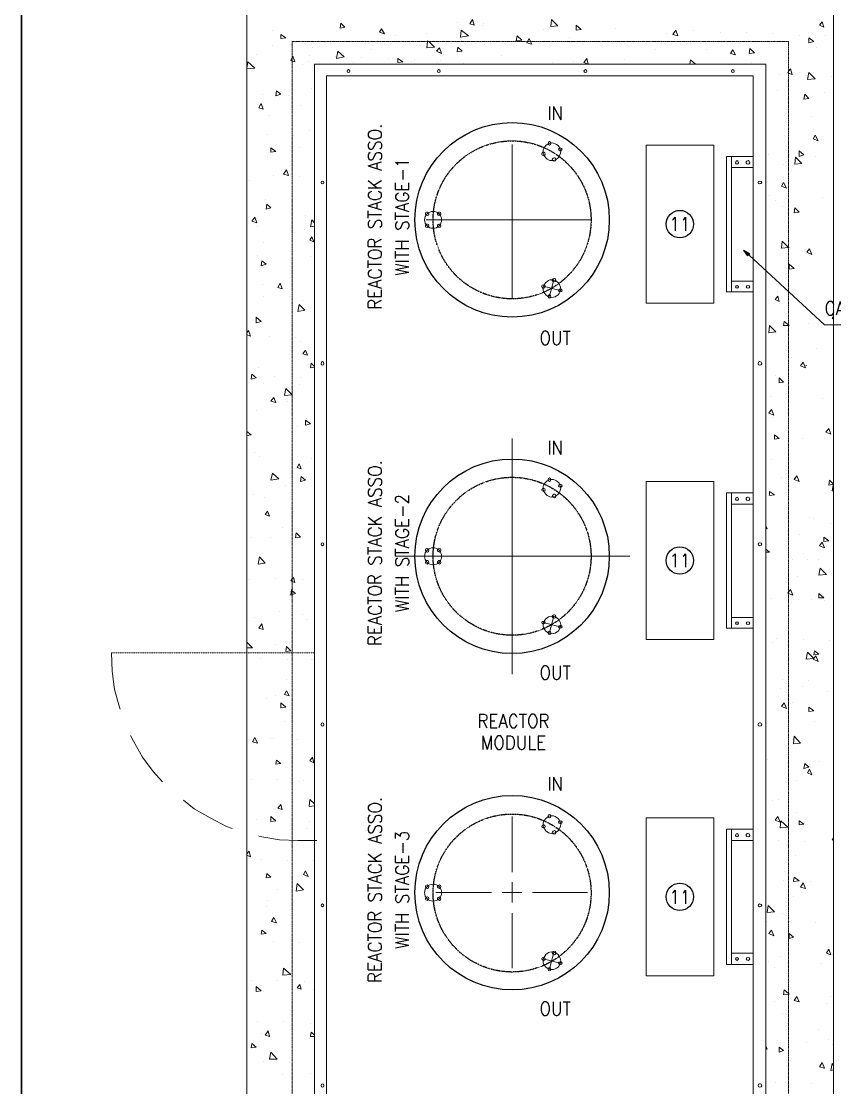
# Model space of a CAD drawing. Header units: metres. Extents: x 841183 to 1048542, y 259326 to 317714.
# Drawn here: x 870320 to 873925, y 264999 to 269724 of the extents above; entities that cross this region are included whole.
import ezdxf
from ezdxf.enums import TextEntityAlignment as Align

# ---------------------------------------------------------------- set-up
doc = ezdxf.new("R2010")
doc.units = ezdxf.units.M
doc.linetypes.add('CENTER2', pattern=[1.125, 0.75, -0.125, 0.125, -0.125])
doc.linetypes.add('PDF_IMPORT', pattern=[1, 0.8, -0.2])
doc.layers.add('A-REFLECT DOWN', color=252, linetype='Continuous', transparency=0.6)
for name, color, linetype in [('PDF_Geometry', 7, 'Continuous'), ('PDF_Solid Fills', 7, 'Continuous'), ('TIP - FENCE', 2, 'Continuous')]:
    doc.layers.add(name, color=color, linetype=linetype)
doc.styles.add('romans', font='romans.shx', dxfattribs={"width": 0.85})
doc.linetypes.add('FENCELINE2', pattern='A,0.25,-0.1,[132,ltypeshp.shx,S=0.1,R=0,X=-0.1,Y=0],-0.1,1', length=1.45)

# ---------------------------------------------------------------- blocks, each defined once
blk = doc.blocks.new('CAP-2')
at = {"color": 252, "ltscale": 8e-05}
for centre in [(2825, 6659.6), (2825, 5169), (2825, 3678.4)]:
    blk.add_circle(centre, 430.9, dxfattribs=at)
at = {"color": 252, "linetype": 'CENTER2', "ltscale": 0.2}
for centre in [(2825, 6659.6), (2825, 5169), (2825, 3676.8)]:
    blk.add_circle(centre, 350, dxfattribs=at)
at = {"color": 252, "ltscale": 20}
for centre in [(3568.7, 6640.9), (3568.7, 5150.2), (3568.7, 3659.6)]:
    blk.add_circle(centre, 60.7, dxfattribs=at)
at = {"layer": 'PDF_Geometry', "color": 252, "lineweight": 18}
for points in [[(4250, 1200.2), (4250, 7650.2), (1650, 7650.2), (1650, 1200.2)], [(2084.4, 7512.7), (2062.5, 7509.6), (2065.6, 7531.5)], [(2656.2, 7522.1), (2637.5, 7528.4), (2650, 7547.1)], [(2996.9, 7515.9), (3000, 7547.1), (3028.1, 7519)], [(3131.2, 7503.4), (3109.4, 7500.2), (3109.4, 7522.1)], [(4206.2, 7512.7), (4187.5, 7522.1), (4200, 7537.7)], [(1821.9, 7465.9), (1800, 7462.7), (1800, 7481.5)], [(2259.4, 7484.6), (2237.5, 7490.9), (2246.9, 7506.5)], [(2596.9, 7469), (2600, 7500.2), (2631.2, 7475.2)], [(2868.7, 7456.5), (2843.7, 7453.4), (2846.9, 7475.2)], [(3559.4, 7475.2), (3537.5, 7481.5), (3550, 7500.2)], [(4162.5, 7450.2), (4140.6, 7444), (4140.6, 7465.9)], [(2446.9, 7422.1), (2450, 7450.2), (2450, 7453.4), (2456.2, 7450.2), (2481.2, 7425.2)], [(2512.5, 7397.1), (2490.6, 7406.5), (2503.1, 7422.1)], [(2603.1, 7406.5), (2581.2, 7403.4), (2584.4, 7425.2)], [(2912.5, 7437.7), (2890.6, 7444), (2893.7, 7450.2), (2900, 7462.7), (2906.2, 7450.2)], [(3900, 7400.2), (3875, 7397.1), (3878.1, 7419)], [(1862.5, 7359.6), (1850, 7362.7), (1843.7, 7365.9), (1850, 7378.4), (1853.1, 7384.6)], [(2046.9, 7375.2), (2053.1, 7406.5), (2081.2, 7381.5)], [(2340.6, 7359.6), (2318.7, 7356.5), (2318.7, 7375.2)], [(3162.5, 7350.2), (3143.7, 7356.5), (3156.2, 7375.2)], [(3815.6, 7390.9), (3793.7, 7397.1), (3803.1, 7412.7)], [(1950, 7350.2), (1950, 1500.2), (3950, 1500.2), (3950, 7350.2)], [(4050, 7309.6), (4046.9, 7312.7), (4050, 7319), (4059.4, 7328.4), (4065.6, 7303.4)], [(3893.7, 1553.4), (3893.7, 7297.1), (2003.1, 7297.1), (2003.1, 1553.4)], [(4134.4, 7281.5), (4140.6, 7312.7), (4168.7, 7284.6)], [(1800, 7215.9), (1778.1, 7209.6), (1781.2, 7231.5)], [(4140.6, 7197.1), (4118.7, 7194), (4121.9, 7215.9)], [(1721.9, 7150.2), (1703.1, 7156.5), (1712.5, 7175.2)], [(4181.2, 7009.6), (4159.4, 7019), (4168.7, 7034.6)], [(1778.1, 6962.7), (1756.2, 6959.6), (1756.2, 6978.4)], [(3718.7, 6290.9), (3718.7, 6990.9), (3418.7, 6990.9), (3418.7, 6290.9)], [(4118.7, 6947.1), (4096.9, 6940.9), (4096.9, 6965.9)], [(3796.9, 6940.9), (3796.9, 6340.9), (3796.9, 6387.7), (3893.7, 6387.7), (3893.7, 6340.9), (3775, 6340.9), (3775, 6940.9), (3893.7, 6940.9), (3893.7, 6890.9), (3796.9, 6890.9)], [(4078.1, 6906.5), (4081.2, 6937.7), (4109.4, 6909.6)], [(1834.4, 6856.5), (1812.5, 6862.7), (1825, 6881.5)], [(4040.6, 6800.2), (4018.7, 6809.6), (4028.1, 6825.2)], [(1756.2, 6712.7), (1734.4, 6706.5), (1737.5, 6728.4)], [(4096.9, 6694), (4075, 6690.9), (4078.1, 6712.7)], [(1693.7, 6647.1), (1671.9, 6653.4), (1684.4, 6672.1)], [(1946.9, 6562.7), (1928.1, 6569), (1937.5, 6584.6)], [(4018.7, 6534.6), (4050, 6537.7), (4053.1, 6537.7), (4050, 6537.7), (4021.9, 6565.9)], [(4153.1, 6506.5), (4131.2, 6515.9), (4143.7, 6531.5)], [(1734.4, 6462.7), (1712.5, 6456.5), (1715.6, 6478.4)], [(4075, 6444), (4053.1, 6440.9), (4053.1, 6462.7)], [(1806.2, 6353.4), (1787.5, 6359.6), (1796.9, 6378.4)], [(1875, 6253.4), (1881.2, 6284.6), (1906.2, 6259.6)], [(4009.4, 6297.1), (3990.6, 6306.5), (4003.1, 6322.1)], [(1712.5, 6209.6), (1690.6, 6203.4), (1690.6, 6228.4)], [(3962.5, 6159.6), (3965.6, 6190.9), (3993.7, 6162.7)], [(4028.1, 6190.9), (4031.2, 6209.6), (4050, 6194), (4053.1, 6190.9), (4050, 6190.9)], [(1918.7, 6059.6), (1896.9, 6065.9), (1909.4, 6081.5)], [(4125, 6003.4), (4103.1, 6012.7), (4115.6, 6028.4)], [(1690.6, 5959.6), (1668.7, 5953.4), (1671.9, 5975.2)], [(4028.1, 5940.9), (4009.4, 5937.7), (4009.4, 5959.6)], [(1815.6, 5881.5), (1821.9, 5912.7), (1850, 5884.6)], [(1778.1, 5850.2), (1756.2, 5856.5), (1768.7, 5872.1)], [(3984.4, 5794), (3962.5, 5803.4), (3975, 5819)], [(1931.2, 5756.5), (1909.4, 5750.2), (1909.4, 5772.1)], [(4237.5, 5709.6), (4215.6, 5719), (4228.1, 5734.6)], [(4009.4, 5690.9), (3987.5, 5687.7), (3987.5, 5706.5)], [(1890.6, 5556.5), (1871.9, 5562.7), (1881.2, 5578.4)], [(1756.2, 5506.5), (1762.5, 5537.7), (1790.6, 5512.7)], [(1909.4, 5506.5), (1887.5, 5500.2), (1890.6, 5522.1)], [(3718.7, 4800.2), (3718.7, 5500.2), (3418.7, 5500.2), (3418.7, 4800.2)], [(4096.9, 5500.2), (4075, 5509.6), (4087.5, 5525.2)], [(4250, 5487.7), (4228.1, 5484.6), (4231.2, 5506.5)], [(3796.9, 5450.2), (3796.9, 4850.2), (3796.9, 4897.1), (3893.7, 4897.1), (3893.7, 4850.2), (3775, 4850.2), (3775, 5450.2), (3893.7, 5450.2), (3893.7, 5400.2), (3796.9, 5400.2)], [(3987.5, 5440.9), (3965.6, 5437.7), (3965.6, 5456.5)], [(1750, 5347.1), (1731.2, 5353.4), (1740.6, 5369)], [(1887.5, 5253.4), (1865.6, 5250.2), (1868.7, 5272.1)], [(4228.1, 5237.7), (4206.2, 5234.6), (4206.2, 5253.4)], [(4209.4, 5206.5), (4187.5, 5215.9), (4200, 5231.5)], [(1700, 5134.6), (1706.2, 5165.9), (1731.2, 5137.7)], [(4184.4, 5084.6), (4190.6, 5115.9), (4218.7, 5087.7)], [(1862.5, 5053.4), (1850, 5056.5), (1843.7, 5059.6), (1850, 5069), (1856.2, 5075.2)], [(1865.6, 5003.4), (1850, 5000.2), (1843.7, 4997.1), (1846.9, 5022.1), (1850, 5015.9)], [(4046.9, 5006.5), (4050, 5009.6), (4059.4, 5022.1), (4068.7, 4997.1), (4050, 5003.4)], [(4206.2, 4984.6), (4184.4, 4984.6), (4184.4, 5003.4)], [(1721.9, 4844), (1703.1, 4850.2), (1715.6, 4869)], [(1843.7, 4750.2), (1821.9, 4747.1), (1825, 4769)], [(4128.1, 4712.7), (4134.4, 4744), (4162.5, 4715.9)], [(4181.2, 4703.4), (4159.4, 4712.7), (4171.9, 4728.4)], [(4184.4, 4734.6), (4162.5, 4731.5), (4165.6, 4750.2)], [(1837.5, 4550.2), (1815.6, 4556.5), (1825, 4572.1)], [(1821.9, 4500.2), (1800, 4497.1), (1800, 4519)], [(4040.6, 4494), (4018.7, 4503.4), (4031.2, 4519)], [(4162.5, 4484.6), (4140.6, 4481.5), (4140.6, 4500.2)], [(1696.9, 4340.9), (1675, 4347.1), (1684.4, 4365.9)], [(4071.9, 4337.7), (4075, 4372.1), (4103.1, 4340.9)], [(1800, 4250.2), (1778.1, 4247.1), (1781.2, 4265.9)], [(1946.9, 4253.4), (1928.1, 4262.7), (1940.6, 4278.4)], [(4140.6, 4234.6), (4118.7, 4228.4), (4121.9, 4250.2)], [(4153.1, 4200.2), (4134.4, 4209.6), (4143.7, 4225.2)], [(1806.2, 4047.1), (1787.5, 4053.4), (1800, 4069)], [(1778.1, 3997.1), (1756.2, 3994), (1756.2, 4015.9)], [(3718.7, 3309.6), (3718.7, 4009.6), (3418.7, 4009.6), (3418.7, 3309.6)], [(4012.5, 3990.9), (3990.6, 4000.2), (4003.1, 4015.9)], [(4012.5, 3965.9), (4015.6, 3997.1), (4046.9, 3969)], [(4118.7, 3981.5), (4096.9, 3978.4), (4096.9, 3997.1)], [(3796.9, 3959.6), (3796.9, 3359.6), (3796.9, 3409.6), (3893.7, 3409.6), (3893.7, 3359.6), (3775, 3359.6), (3775, 3959.6), (3893.7, 3959.6), (3893.7, 3909.6), (3796.9, 3909.6)], [(1756.2, 3747.1), (1734.4, 3744), (1737.5, 3762.7)], [(1921.9, 3750.2), (1900, 3759.6), (1909.4, 3775.2)], [(4096.9, 3731.5), (4071.9, 3728.4), (4075, 3747.1)], [(1868.7, 3684.6), (1871.9, 3719), (1900, 3690.9)], [(4125, 3697.1), (4103.1, 3703.4), (4115.6, 3722.1)], [(3956.2, 3590.9), (3959.4, 3622.1), (3987.5, 3594)], [(1781.2, 3544), (1759.4, 3550.2), (1768.7, 3569)], [(1734.4, 3497.1), (1712.5, 3494), (1715.6, 3512.7)], [(3984.4, 3487.7), (3962.5, 3497.1), (3975, 3512.7)], [(4071.9, 3481.5), (4053.1, 3475.2), (4053.1, 3497.1)], [(4237.5, 3403.4), (4218.7, 3409.6), (4228.1, 3428.4)], [(1809.4, 3312.7), (1812.5, 3344), (1843.7, 3315.9)], [(1712.5, 3244), (1690.6, 3240.9), (1690.6, 3262.7)], [(1890.6, 3250.2), (1871.9, 3256.5), (1884.4, 3272.1)], [(4050, 3228.4), (4028.1, 3225.2), (4031.2, 3247.1), (4050, 3231.5), (4053.1, 3228.4)], [(4096.9, 3194), (4075, 3200.2), (4087.5, 3219)], [(1750, 3040.9), (1731.2, 3047.1), (1743.7, 3065.9)], [(1690.6, 2994), (1668.7, 2990.9), (1671.9, 3009.6)], [(4028.1, 2978.4), (4009.4, 2972.1), (4009.4, 2994)], [(1750, 2940.9), (1756.2, 2972.1), (1784.4, 2940.9)], [(4209.4, 2900.2), (4187.5, 2906.5), (4200, 2925.2)]]:
    blk.add_lwpolyline(points, close=True, dxfattribs=at)
for points in [[(2584.4, 7534.6), (2584.4, 7534.6)], [(2693.7, 7522.1), (2693.7, 7522.1)], [(2700, 7528.4), (2700, 7528.4)], [(1762.5, 7497.1), (1762.5, 7497.1)], [(2062.5, 7503.4), (2062.5, 7503.4)], [(2309.4, 7475.2), (2309.4, 7475.2)], [(2446.9, 7484.6), (2446.9, 7484.6)], [(2965.6, 7503.4), (2965.6, 7503.4)], [(3078.1, 7469), (3078.1, 7469)], [(3281.2, 7509.6), (3281.2, 7509.6)], [(3509.4, 7484.6), (3509.4, 7484.6)], [(3631.2, 7497.1), (3631.2, 7497.1)], [(3750, 7490.9), (3750, 7490.9)], [(3865.6, 7487.7), (3865.6, 7487.7)], [(3981.2, 7484.6), (3981.2, 7484.6)], [(4096.9, 7478.4), (4096.9, 7478.4)], [(4215.6, 7475.2), (4215.6, 7475.2)], [(1762.5, 7431.5), (1762.5, 7431.5)], [(1940.6, 7425.2), (1940.6, 7425.2)], [(1996.9, 7447.1), (1996.9, 7447.1)], [(2206.2, 7431.5), (2206.2, 7431.5)], [(2400, 7431.5), (2400, 7431.5)], [(2600, 7456.5), (2600, 7456.5)], [(2703.1, 7434.6), (2703.1, 7434.6)], [(2831.2, 7431.5), (2831.2, 7431.5)], [(2843.7, 7431.5), (2843.7, 7431.5)], [(3078.1, 7444), (3078.1, 7444)], [(3143.7, 7437.7), (3143.7, 7437.7)], [(3287.5, 7428.4), (3287.5, 7428.4)], [(3965.6, 7440.9), (3965.6, 7440.9)], [(4175, 7425.2), (4175, 7425.2)], [(1693.7, 7394), (1693.7, 7394)], [(1928.1, 7387.7), (1928.1, 7387.7)], [(2043.7, 7381.5), (2043.7, 7381.5)], [(2159.4, 7378.4), (2159.4, 7378.4)], [(2200, 7412.7), (2200, 7412.7)], [(2278.1, 7375.2), (2278.1, 7375.2)], [(2584.4, 7394), (2584.4, 7394)], [(2778.1, 7387.7), (2778.1, 7387.7)], [(3462.5, 7412.7), (3462.5, 7412.7)], [(3687.5, 7415.9), (3687.5, 7415.9)], [(1650, 7331.5), (1653.1, 7359.6), (1684.4, 7331.5), (1650, 7328.4)], [(1896.9, 7350.2), (1896.9, 7350.2)], [(1921.9, 7362.7), (1921.9, 7362.7)], [(2121.9, 7356.5), (2121.9, 7356.5)], [(2337.5, 7356.5), (2337.5, 7356.5)], [(2378.1, 7362.7), (2378.1, 7362.7)], [(2393.7, 7369), (2393.7, 7369)], [(2493.7, 7356.5), (2493.7, 7356.5)], [(2509.4, 7365.9), (2509.4, 7365.9)], [(2609.4, 7353.4), (2609.4, 7353.4)], [(3003.1, 7356.5), (3003.1, 7356.5)], [(3096.9, 7362.7), (3096.9, 7362.7)], [(3321.9, 7369), (3321.9, 7369)], [(3612.5, 7350.2), (3615.6, 7369), (3637.5, 7350.2), (3625, 7350.2)], [(3950, 7350.2), (3803.1, 7350.2)], [(3887.5, 7356.5), (3887.5, 7356.5)], [(2796.9, 7297.1), (2384.4, 7297.1)], [(4009.4, 7303.4), (4009.4, 7303.4)], [(4043.7, 7278.4), (4043.7, 7278.4)], [(4125, 7297.1), (4125, 7297.1)], [(4240.6, 7294), (4240.6, 7294)], [(1934.4, 7240.9), (1934.4, 7240.9)], [(4000, 7234.6), (4000, 7234.6)], [(1718.7, 7215.9), (1718.7, 7215.9)], [(1800, 7228.4), (1800, 7228.4)], [(1834.4, 7209.6), (1834.4, 7209.6)], [(4209.4, 7222.1), (4209.4, 7222.1)], [(1887.5, 7165.9), (1887.5, 7165.9)], [(1750, 7122.1), (1750, 7122.1)], [(4034.4, 7122.1), (4034.4, 7122.1)], [(4037.5, 7094), (4037.5, 7094)], [(4150, 7119), (4150, 7119)], [(1928.1, 7053.4), (1928.1, 7053.4)], [(1740.6, 7037.7), (1740.6, 7037.7)], [(1856.2, 7034.6), (1856.2, 7034.6)], [(2825, 7009.6), (2825, 7009.6)], [(4034.4, 7031.5), (4034.4, 7031.5)], [(1881.2, 6978.4), (1881.2, 6978.4)], [(3959.4, 6947.1), (3959.4, 6947.1)], [(4056.2, 6947.1), (4056.2, 6947.1)], [(1740.6, 6934.6), (1740.6, 6934.6)], [(4028.1, 6903.4), (4028.1, 6903.4)], [(4171.9, 6940.9), (4171.9, 6940.9)], [(1768.7, 6856.5), (1768.7, 6856.5)], [(1884.4, 6853.4), (1884.4, 6853.4)], [(1659.4, 6834.6), (1659.4, 6834.6)], [(3965.6, 6769), (3965.6, 6769)], [(4200, 6759.6), (4200, 6759.6)], [(1731.2, 6750.2), (1731.2, 6750.2)], [(3993.7, 6744), (3993.7, 6744)], [(4021.9, 6719), (4021.9, 6719)], [(1909.4, 6678.4), (1909.4, 6678.4)], [(1909.4, 6672.1), (1909.4, 6672.1)], [(1696.9, 6631.5), (1696.9, 6631.5)], [(1903.1, 6615.9), (1903.1, 6615.9)], [(1950, 6631.5), (1931.2, 6628.4), (1937.5, 6659.6), (1950, 6647.1)], [(1862.5, 6603.4), (1862.5, 6603.4)], [(1725, 6559.6), (1725, 6559.6)], [(4012.5, 6531.5), (4012.5, 6531.5)], [(4028.1, 6540.9), (4028.1, 6540.9)], [(1696.9, 6503.4), (1696.9, 6503.4)], [(1931.2, 6497.1), (1931.2, 6497.1)], [(3875, 6503.4), (4209.4, 6194), (4509.4, 6194)], [(2990.6, 6322.1), (3009.4, 6394)], [(1718.7, 6375.2), (1718.7, 6375.2)], [(3037.5, 6347.1), (2962.5, 6365.9)], [(4003.1, 6344), (4003.1, 6344)], [(1725, 6322.1), (1725, 6322.1)], [(1840.6, 6319), (1840.6, 6319)], [(1896.9, 6303.4), (1896.9, 6303.4)], [(4137.5, 6200.2), (4137.5, 6200.2)], [(4250, 6231.5), (4243.7, 6222.1), (4250, 6219)], [(1650, 6159.6), (1656.2, 6169), (1665.6, 6144), (1650, 6150.2)], [(1709.4, 6187.7), (1709.4, 6187.7)], [(1750, 6144), (1750, 6144)], [(3996.9, 6156.5), (3996.9, 6156.5)], [(1865.6, 6137.7), (1865.6, 6137.7)], [(1887.5, 6119), (1887.5, 6119)], [(4062.5, 6050.2), (4062.5, 6050.2)], [(4175, 6087.7), (4175, 6087.7)], [(1703.1, 6003.4), (1703.1, 6003.4)], [(1840.6, 6044), (1840.6, 6044)], [(1950, 6006.5), (1931.2, 6003.4), (1934.4, 6025.2), (1950, 6009.6)], [(4128.1, 6015.9), (4128.1, 6012.7)], [(1771.9, 5965.9), (1771.9, 5965.9)], [(1887.5, 5962.7), (1887.5, 5962.7)], [(3990.6, 5972.1), (3990.6, 5972.1)], [(1725, 5934.6), (1725, 5934.6)], [(1881.2, 5931.5), (1881.2, 5931.5)], [(3968.7, 5878.4), (3968.7, 5878.4)], [(4200, 5865.9), (4200, 5865.9)], [(1693.7, 5812.7), (1693.7, 5812.7)], [(1831.2, 5856.5), (1831.2, 5856.5)], [(1915.6, 5781.5), (1915.6, 5781.5)], [(3981.2, 5784.6), (3981.2, 5784.6)], [(1650, 5722.1), (1668.7, 5706.5), (1650, 5703.4)], [(1871.9, 5744), (1871.9, 5744)], [(4250, 5750.2), (4250, 5734.6), (4250, 5737.7)], [(2825, 5350.2), (2825, 5690.9)], [(4112.5, 5690.9), (4112.5, 5690.9)], [(1684.4, 5628.4), (1684.4, 5628.4)], [(1706.2, 5609.6), (1706.2, 5609.6)], [(1871.9, 5609.6), (1871.9, 5609.6)], [(1937.5, 5600.2), (1937.5, 5600.2)], [(3975, 5597.1), (3975, 5597.1)], [(1862.5, 5556.5), (1862.5, 5556.5)], [(1818.7, 5484.6), (1818.7, 5484.6)], [(2825, 5519), (2825, 5519)], [(4018.7, 5515.9), (4018.7, 5515.9)], [(4250, 5459.6), (4243.7, 5459.6), (4250, 5490.9), (4250, 5487.7)], [(1678.1, 5440.9), (1678.1, 5440.9)], [(1728.1, 5431.5), (1728.1, 5431.5)], [(1843.7, 5428.4), (1843.7, 5428.4)], [(1856.2, 5369), (1856.2, 5369)], [(4040.6, 5340.9), (4040.6, 5340.9)], [(4143.7, 5340.9), (4143.7, 5340.9)], [(1809.4, 5297.1), (1809.4, 5297.1)], [(3950, 5303.4), (3956.2, 5290.9), (3950, 5294)], [(4159.4, 5334.6), (4159.4, 5334.6)], [(4237.5, 5315.9), (4237.5, 5315.9)], [(1671.9, 5253.4), (1671.9, 5253.4)], [(1753.1, 5250.2), (1753.1, 5250.2)], [(1871.9, 5247.1), (1871.9, 5247.1)], [(2825, 5259.6), (2825, 5078.4)], [(4096.9, 5265.9), (4096.9, 5265.9)], [(3950, 5200.2), (3965.6, 5187.7), (3950, 5187.7)], [(3956.2, 5222.1), (3956.2, 5222.1)], [(2643.7, 5169), (2306.2, 5169)], [(2915.6, 5169), (2734.4, 5169)], [(3003.1, 5169), (3346.9, 5169)], [(3953.1, 5162.7), (3953.1, 5162.7)], [(4068.7, 5156.5), (4068.7, 5156.5)], [(4115.6, 5181.5), (4115.6, 5181.5)], [(4134.4, 5153.4), (4134.4, 5153.4)], [(4184.4, 5153.4), (4184.4, 5153.4)], [(1662.5, 5065.9), (1662.5, 5065.9)], [(1778.1, 5069), (1778.1, 5069)], [(1896.9, 5065.9), (1896.9, 5065.9)], [(4090.6, 5081.5), (4090.6, 5081.5)], [(1950, 4772.1), (1950, 5034.6)], [(1840.6, 4997.1), (1840.6, 4997.1)], [(2825, 4990.9), (2825, 4647.1)], [(3975, 4981.5), (3975, 4981.5)], [(4093.7, 4978.4), (4093.7, 4978.4)], [(4153.1, 4978.4), (4153.1, 4978.4)], [(4209.4, 4972.1), (4209.4, 4972.1)], [(1793.7, 4922.1), (1793.7, 4922.1)], [(1684.4, 4897.1), (1684.4, 4897.1)], [(1896.9, 4912.7), (1896.9, 4912.7)], [(1915.6, 4890.9), (1915.6, 4890.9)], [(3037.5, 4856.5), (2962.5, 4875.2)], [(2990.6, 4831.5), (3009.4, 4903.4)], [(1650, 4787.7), (1675, 4762.7), (1650, 4762.7)], [(1775, 4778.4), (1775, 4778.4)], [(3978.1, 4787.7), (3978.1, 4787.7)], [(3996.9, 4803.4), (3996.9, 4803.4)], [(4115.6, 4800.2), (4115.6, 4800.2)], [(4231.2, 4794), (4231.2, 4794)], [(1087.5, 4490.9), (1084.4, 4500.2), (1062.5, 4578.4), (1053.1, 4659.6), (1050, 4740.9)], [(1709.4, 4715.9), (1709.4, 4715.9)], [(1828.1, 4712.7), (1828.1, 4712.7)], [(1934.4, 4709.6), (1934.4, 4709.6)], [(1943.7, 4709.6), (1943.7, 4709.6)], [(1825, 4622.1), (1825, 4622.1)], [(4012.5, 4584.6), (4012.5, 4584.6)], [(4025, 4622.1), (4025, 4622.1)], [(4112.5, 4590.9), (4112.5, 4590.9)], [(4140.6, 4619), (4140.6, 4619)], [(1734.4, 4537.7), (1734.4, 4537.7)], [(1775, 4550.2), (1775, 4550.2)], [(1812.5, 4575.2), (1812.5, 4575.2)], [(4221.9, 4569), (4221.9, 4569)], [(1853.1, 4531.5), (1853.1, 4531.5)], [(4065.6, 4519), (4065.6, 4519)], [(4050, 4444), (4050, 4444)], [(1815.6, 4437.7), (1815.6, 4437.7)], [(4165.6, 4437.7), (4165.6, 4437.7)], [(1275, 4169), (1234.4, 4215.9), (1187.5, 4278.4), (1146.9, 4350.2), (1134.4, 4375.2)], [(1756.2, 4359.6), (1756.2, 4359.6)], [(1768.7, 4362.7), (1768.7, 4362.7)], [(1846.9, 4372.1), (1846.9, 4372.1)], [(1875, 4356.5), (1875, 4356.5)], [(3956.2, 4269), (3956.2, 4269)], [(4187.5, 4259.6), (4187.5, 4259.6)], [(1671.9, 4181.5), (1671.9, 4181.5)], [(1784.4, 4178.4), (1784.4, 4178.4)], [(1881.2, 4169), (1881.2, 4169)], [(1900, 4175.2), (1900, 4175.2)], [(4084.4, 4175.2), (4084.4, 4175.2)], [(1584.4, 3962.7), (1559.4, 3972.1), (1487.5, 4009.6), (1415.6, 4050.2), (1368.7, 4087.7)], [(1950, 4062.7), (1925, 4059.6), (1928.1, 4090.9), (1950, 4072.1)], [(3981.2, 4087.7), (3981.2, 4087.7)], [(4006.2, 4090.9), (4006.2, 4090.9)], [(1800, 4062.7), (1800, 4062.7)], [(4087.5, 4034.6), (4087.5, 4034.6)], [(1690.6, 4003.4), (1690.6, 4003.4)], [(1753.1, 3990.9), (1753.1, 3990.9)], [(1925, 3994), (1925, 3994)], [(4118.7, 3972.1), (4118.7, 3972.1)], [(1959.4, 3909.6), (1875, 3909.6), (1793.7, 3912.7), (1715.6, 3925.2), (1703.1, 3928.4)], [(1915.6, 3962.7), (1915.6, 3962.7)], [(4040.6, 3959.6), (4040.6, 3959.6)], [(4250, 3922.1), (4243.7, 3912.7), (4250, 3909.6)], [(4006.2, 3909.6), (4006.2, 3909.6)], [(4040.6, 3887.7), (4040.6, 3887.7)], [(4121.9, 3903.4), (4121.9, 3903.4)], [(1650, 3850.2), (1659.4, 3862.7), (1665.6, 3837.7), (1650, 3844)], [(4081.2, 3844), (4081.2, 3844)], [(1715.6, 3825.2), (1715.6, 3825.2)], [(1831.2, 3822.1), (1831.2, 3822.1)], [(1946.9, 3819), (1946.9, 3819)], [(4034.4, 3772.1), (4034.4, 3772.1)], [(1784.4, 3690.9), (1784.4, 3690.9)], [(4028.1, 3731.5), (4028.1, 3731.5)], [(4146.9, 3728.4), (4146.9, 3728.4)], [(1740.6, 3644), (1740.6, 3644)], [(1856.2, 3640.9), (1856.2, 3640.9)], [(4071.9, 3659.6), (4071.9, 3659.6)], [(1737.5, 3615.9), (1737.5, 3615.9)], [(3953.1, 3550.2), (3953.1, 3550.2)], [(4025, 3584.6), (4025, 3584.6)], [(4056.2, 3550.2), (4056.2, 3550.2)], [(4171.9, 3547.1), (4171.9, 3547.1)], [(1765.6, 3462.7), (1765.6, 3462.7)], [(1881.2, 3459.6), (1881.2, 3459.6)], [(4065.6, 3472.1), (4065.6, 3472.1)], [(2990.6, 3340.9), (3009.4, 3412.7)], [(4243.7, 3403.4), (4243.7, 3403.4)], [(3037.5, 3365.9), (2962.5, 3384.6)], [(3962.5, 3375.2), (3962.5, 3375.2)], [(4015.6, 3397.1), (4015.6, 3397.1)], [(4196.9, 3365.9), (4196.9, 3365.9)], [(3987.5, 3347.1), (3987.5, 3347.1)], [(1671.9, 3290.9), (1671.9, 3290.9)], [(1787.5, 3287.7), (1787.5, 3287.7)], [(1903.1, 3284.6), (1903.1, 3284.6)], [(4056.2, 3284.6), (4056.2, 3284.6)], [(1721.9, 3240.9), (1721.9, 3240.9)], [(1946.9, 3247.1), (1946.9, 3247.1)], [(4237.5, 3219), (4237.5, 3219)], [(3987.5, 3197.1), (3987.5, 3197.1)], [(4009.4, 3212.7), (4009.4, 3212.7)], [(4218.7, 3187.7), (4218.7, 3187.7)], [(4021.9, 3140.9), (4021.9, 3140.9)], [(1696.9, 3109.6), (1696.9, 3109.6)], [(1812.5, 3106.5), (1812.5, 3106.5)], [(1931.2, 3100.2), (1931.2, 3100.2)], [(4046.9, 3097.1), (4046.9, 3097.1)], [(4181.2, 3072.1), (4181.2, 3072.1)], [(1715.6, 3053.4), (1715.6, 3053.4)], [(1950, 3040.9), (1931.2, 3040.9), (1934.4, 3059.6), (1950, 3047.1)], [(1940.6, 3059.6), (1940.6, 3059.6)], [(4003.1, 3025.2), (4003.1, 3025.2)], [(4228.1, 3028.4), (4228.1, 3028.4)], [(3950, 3000.2), (3956.2, 2984.6), (3950, 2987.7)], [(4012.5, 3015.9), (4012.5, 3015.9)], [(4128.1, 3012.7), (4128.1, 3012.7)], [(4243.7, 3006.5), (4243.7, 3006.5)], [(4059.4, 2934.6), (4059.4, 2934.6)], [(1721.9, 2928.4), (1721.9, 2928.4)], [(1837.5, 2925.2), (1837.5, 2925.2)], [(4040.6, 2912.7), (4040.6, 2912.7)], [(4250, 2894), (4237.5, 2890.9), (4243.7, 2922.1), (4250, 2912.7)], [(1806.2, 2872.1), (1806.2, 2872.1)], [(1931.2, 2875.2), (1931.2, 2875.2)], [(3993.7, 2837.7), (3993.7, 2837.7)], [(4037.5, 2837.7), (4037.5, 2837.7)], [(4153.1, 2831.5), (4153.1, 2831.5)]]:
    blk.add_lwpolyline(points, dxfattribs=at)
at = {"layer": 'PDF_Geometry', "color": 252, "linetype": 'PDF_IMPORT', "lineweight": 18, "ltscale": 0.035}
blk.add_lwpolyline([(1850, 1397.1), (4050, 1397.1), (4050, 7450.2), (1850, 7450.2), (1850, 1397.1)], dxfattribs=at)
at = {"layer": 'PDF_Geometry', "color": 252, "lineweight": 13}
for points in [[(2825, 6309.6), (2825, 6994)], [(2825, 6706.5), (2825, 6615.9)], [(2687.5, 6659.6), (2443.7, 6659.6)], [(2475, 6659.6), (3175, 6659.6)], [(2781.2, 6659.6), (2868.7, 6659.6)], [(2825, 6569), (2825, 6309.6)], [(2825, 5259.6), (2825, 5506.5)], [(2825, 5215.9), (2825, 5125.2)], [(2734.4, 5169), (2487.5, 5169)], [(2781.2, 5169), (2868.7, 5169)], [(2915.6, 5169), (3159.4, 5169)], [(2825, 5078.4), (2825, 4834.6)], [(2825, 3769), (2825, 4015.9)], [(2825, 3725.2), (2825, 3634.6)], [(2734.4, 3678.4), (2487.5, 3678.4)], [(2781.2, 3678.4), (2868.7, 3678.4)], [(2915.6, 3678.4), (3159.4, 3678.4)], [(2825, 3587.7), (2825, 3344)]]:
    blk.add_lwpolyline(points, dxfattribs=at)
at = {"layer": 'PDF_Geometry', "color": 252, "lineweight": 5}
blk.add_lwpolyline([(3868.7, 6500.2), (3850, 6525.2), (3878.1, 6509.6)], close=True, dxfattribs=at)
at = {"layer": 'PDF_Geometry', "color": 252, "linetype": 'PDF_IMPORT', "lineweight": 18, "ltscale": 0.133333}
blk.add_lwpolyline([(1950, 4740.9), (1050, 4740.9)], dxfattribs=at)
at = {"layer": 'PDF_Geometry', "color": 252, "lineweight": 18}
for points in [[(2100, 7325.2), (2096.9, 7325.2), (2093.7, 7322.1), (2093.7, 7319)], [(2106.2, 7319), (2106.2, 7322.1), (2103.1, 7325.2), (2100, 7325.2)], [(2500, 7325.2), (2496.9, 7325.2), (2493.7, 7322.1), (2493.7, 7319)], [(2506.2, 7319), (2506.2, 7322.1), (2503.1, 7325.2), (2500, 7325.2)], [(3150, 7325.2), (3146.9, 7325.2), (3143.7, 7322.1), (3143.7, 7319)], [(3156.2, 7319), (3156.2, 7322.1), (3153.1, 7325.2), (3150, 7325.2)], [(3803.1, 7325.2), (3800, 7325.2), (3796.9, 7322.1), (3796.9, 7319)], [(3809.4, 7319), (3809.4, 7322.1), (3806.2, 7325.2), (3803.1, 7325.2)], [(2093.7, 7319), (2093.7, 7315.9), (2096.9, 7312.7), (2100, 7312.7)], [(2100, 7312.7), (2103.1, 7312.7), (2106.2, 7315.9), (2106.2, 7319)], [(2493.7, 7319), (2493.7, 7315.9), (2496.9, 7312.7), (2500, 7312.7)], [(2500, 7312.7), (2503.1, 7312.7), (2506.2, 7315.9), (2506.2, 7319)], [(3143.7, 7319), (3143.7, 7315.9), (3146.9, 7312.7), (3150, 7312.7)], [(3150, 7312.7), (3153.1, 7312.7), (3156.2, 7315.9), (3156.2, 7319)], [(3796.9, 7319), (3796.9, 7315.9), (3800, 7312.7), (3803.1, 7312.7)], [(3803.1, 7312.7), (3806.2, 7312.7), (3809.4, 7315.9), (3809.4, 7319)], [(3000, 7000.2), (2981.2, 7000.2), (2962.5, 6981.5), (2962.5, 6962.7)], [(2990.6, 7006.5), (2987.5, 7006.5), (2984.4, 7003.4), (2984.4, 6997.1)], [(2984.4, 6997.1), (2984.4, 6994), (2987.5, 6990.9), (2990.6, 6990.9)], [(2996.9, 6997.1), (2996.9, 7003.4), (2993.7, 7006.5), (2990.6, 7006.5)], [(2990.6, 6990.9), (2993.7, 6990.9), (2996.9, 6994), (2996.9, 6997.1)], [(3040.6, 6962.7), (3040.6, 6981.5), (3021.9, 7000.2), (3000, 7000.2)], [(2965.6, 6959.6), (2959.4, 6959.6), (2956.2, 6956.5), (2956.2, 6950.2)], [(2956.2, 6950.2), (2956.2, 6947.1), (2959.4, 6944), (2965.6, 6944)], [(2962.5, 6962.7), (2962.5, 6940.9), (2981.2, 6922.1), (3000, 6922.1)], [(2971.9, 6950.2), (2971.9, 6956.5), (2968.7, 6959.6), (2965.6, 6959.6)], [(2965.6, 6944), (2968.7, 6944), (2971.9, 6947.1), (2971.9, 6950.2)], [(3000, 6922.1), (3021.9, 6922.1), (3040.6, 6940.9), (3040.6, 6962.7)], [(3037.5, 6978.4), (3034.4, 6978.4), (3031.2, 6975.2), (3031.2, 6972.1)], [(3031.2, 6972.1), (3031.2, 6969), (3034.4, 6965.9), (3037.5, 6965.9)], [(3046.9, 6972.1), (3046.9, 6975.2), (3043.7, 6978.4), (3037.5, 6978.4)], [(3037.5, 6965.9), (3043.7, 6965.9), (3046.9, 6969), (3046.9, 6972.1)], [(3012.5, 6934.6), (3009.4, 6934.6), (3003.1, 6931.5), (3003.1, 6925.2)], [(3003.1, 6925.2), (3003.1, 6922.1), (3009.4, 6919), (3012.5, 6919)], [(3018.7, 6925.2), (3018.7, 6931.5), (3015.6, 6934.6), (3012.5, 6934.6)], [(3012.5, 6919), (3015.6, 6919), (3018.7, 6922.1), (3018.7, 6925.2)], [(1984.4, 6831.5), (1981.2, 6831.5), (1978.1, 6828.4), (1978.1, 6825.2)], [(1978.1, 6825.2), (1978.1, 6822.1), (1981.2, 6819), (1984.4, 6819)], [(1990.6, 6825.2), (1990.6, 6828.4), (1987.5, 6831.5), (1984.4, 6831.5)], [(1984.4, 6819), (1987.5, 6819), (1990.6, 6822.1), (1990.6, 6825.2)], [(3921.9, 6831.5), (3918.7, 6831.5), (3915.6, 6828.4), (3915.6, 6825.2)], [(3915.6, 6825.2), (3915.6, 6822.1), (3918.7, 6819), (3921.9, 6819)], [(3931.2, 6825.2), (3931.2, 6828.4), (3928.1, 6831.5), (3921.9, 6831.5)], [(3921.9, 6819), (3928.1, 6819), (3931.2, 6822.1), (3931.2, 6825.2)], [(2475, 6697.1), (2453.1, 6697.1), (2437.5, 6681.5), (2437.5, 6659.6)], [(2450, 6694), (2443.7, 6694), (2440.6, 6690.9), (2440.6, 6684.6)], [(2440.6, 6684.6), (2440.6, 6681.5), (2443.7, 6678.4), (2450, 6678.4)], [(2456.2, 6684.6), (2456.2, 6690.9), (2453.1, 6694), (2450, 6694)], [(2450, 6678.4), (2453.1, 6678.4), (2456.2, 6681.5), (2456.2, 6684.6)], [(2512.5, 6659.6), (2512.5, 6681.5), (2496.9, 6697.1), (2475, 6697.1)], [(2503.1, 6694), (2500, 6694), (2493.7, 6690.9), (2493.7, 6684.6)], [(2493.7, 6684.6), (2493.7, 6681.5), (2500, 6678.4), (2503.1, 6678.4)], [(2509.4, 6684.6), (2509.4, 6690.9), (2506.2, 6694), (2503.1, 6694)], [(2503.1, 6678.4), (2506.2, 6678.4), (2509.4, 6681.5), (2509.4, 6684.6)], [(2437.5, 6659.6), (2437.5, 6637.7), (2453.1, 6622.1), (2475, 6622.1)], [(2450, 6640.9), (2443.7, 6640.9), (2440.6, 6637.7), (2440.6, 6631.5)], [(2440.6, 6631.5), (2440.6, 6628.4), (2443.7, 6625.2), (2450, 6625.2)], [(2456.2, 6631.5), (2456.2, 6637.7), (2453.1, 6640.9), (2450, 6640.9)], [(2450, 6625.2), (2453.1, 6625.2), (2456.2, 6628.4), (2456.2, 6631.5)], [(2475, 6622.1), (2496.9, 6622.1), (2512.5, 6637.7), (2512.5, 6659.6)], [(2503.1, 6640.9), (2500, 6640.9), (2493.7, 6637.7), (2493.7, 6631.5)], [(2493.7, 6631.5), (2493.7, 6628.4), (2500, 6625.2), (2503.1, 6625.2)], [(2509.4, 6631.5), (2509.4, 6637.7), (2506.2, 6640.9), (2503.1, 6640.9)], [(2503.1, 6625.2), (2506.2, 6625.2), (2509.4, 6628.4), (2509.4, 6631.5)], [(3000, 6394), (2981.2, 6394), (2962.5, 6375.2), (2962.5, 6353.4)], [(3040.6, 6353.4), (3040.6, 6375.2), (3021.9, 6394), (3000, 6394)], [(3012.5, 6400.2), (3009.4, 6400.2), (3003.1, 6397.1), (3003.1, 6390.9)], [(3003.1, 6390.9), (3003.1, 6387.7), (3009.4, 6384.6), (3012.5, 6384.6)], [(3018.7, 6390.9), (3018.7, 6397.1), (3015.6, 6400.2), (3012.5, 6400.2)], [(3012.5, 6384.6), (3015.6, 6384.6), (3018.7, 6387.7), (3018.7, 6390.9)], [(2965.6, 6372.1), (2959.4, 6372.1), (2956.2, 6369), (2956.2, 6365.9)], [(2956.2, 6365.9), (2956.2, 6362.7), (2959.4, 6356.5), (2965.6, 6356.5)], [(2962.5, 6353.4), (2962.5, 6334.6), (2981.2, 6315.9), (3000, 6315.9)], [(2971.9, 6365.9), (2971.9, 6369), (2968.7, 6372.1), (2965.6, 6372.1)], [(2965.6, 6356.5), (2968.7, 6356.5), (2971.9, 6362.7), (2971.9, 6365.9)], [(3000, 6315.9), (3021.9, 6315.9), (3040.6, 6334.6), (3040.6, 6353.4)], [(3037.5, 6353.4), (3034.4, 6353.4), (3031.2, 6350.2), (3031.2, 6347.1)], [(3031.2, 6347.1), (3031.2, 6344), (3034.4, 6340.9), (3037.5, 6340.9)], [(3046.9, 6347.1), (3046.9, 6350.2), (3043.7, 6353.4), (3037.5, 6353.4)], [(3037.5, 6340.9), (3043.7, 6340.9), (3046.9, 6344), (3046.9, 6347.1)], [(2990.6, 6328.4), (2987.5, 6328.4), (2984.4, 6322.1), (2984.4, 6319)], [(2984.4, 6319), (2984.4, 6315.9), (2987.5, 6312.7), (2990.6, 6312.7)], [(2996.9, 6319), (2996.9, 6322.1), (2993.7, 6328.4), (2990.6, 6328.4)], [(2990.6, 6312.7), (2993.7, 6312.7), (2996.9, 6315.9), (2996.9, 6319)], [(1984.4, 6031.5), (1981.2, 6031.5), (1978.1, 6028.4), (1978.1, 6022.1)], [(1978.1, 6022.1), (1978.1, 6019), (1981.2, 6015.9), (1984.4, 6015.9)], [(1990.6, 6022.1), (1990.6, 6028.4), (1987.5, 6031.5), (1984.4, 6031.5)], [(1984.4, 6015.9), (1987.5, 6015.9), (1990.6, 6019), (1990.6, 6022.1)], [(3921.9, 6031.5), (3918.7, 6031.5), (3915.6, 6028.4), (3915.6, 6022.1)], [(3915.6, 6022.1), (3915.6, 6019), (3918.7, 6015.9), (3921.9, 6015.9)], [(3931.2, 6022.1), (3931.2, 6028.4), (3928.1, 6031.5), (3921.9, 6031.5)], [(3921.9, 6015.9), (3928.1, 6015.9), (3931.2, 6019), (3931.2, 6022.1)], [(3000, 5509.6), (2981.2, 5509.6), (2962.5, 5490.9), (2962.5, 5472.1)], [(2990.6, 5515.9), (2987.5, 5515.9), (2984.4, 5512.7), (2984.4, 5509.6)], [(2984.4, 5509.6), (2984.4, 5503.4), (2987.5, 5500.2), (2990.6, 5500.2)], [(2996.9, 5509.6), (2996.9, 5512.7), (2993.7, 5515.9), (2990.6, 5515.9)], [(2990.6, 5500.2), (2993.7, 5500.2), (2996.9, 5503.4), (2996.9, 5509.6)], [(3040.6, 5472.1), (3040.6, 5490.9), (3021.9, 5509.6), (3000, 5509.6)], [(3037.5, 5487.7), (3034.4, 5487.7), (3031.2, 5484.6), (3031.2, 5481.5)], [(3031.2, 5481.5), (3031.2, 5478.4), (3034.4, 5475.2), (3037.5, 5475.2)], [(3046.9, 5481.5), (3046.9, 5484.6), (3043.7, 5487.7), (3037.5, 5487.7)], [(3037.5, 5475.2), (3043.7, 5475.2), (3046.9, 5478.4), (3046.9, 5481.5)], [(2965.6, 5469), (2959.4, 5469), (2956.2, 5465.9), (2956.2, 5462.7)], [(2956.2, 5462.7), (2956.2, 5459.6), (2959.4, 5456.5), (2965.6, 5456.5)], [(2962.5, 5472.1), (2962.5, 5450.2), (2981.2, 5431.5), (3000, 5431.5)], [(2971.9, 5462.7), (2971.9, 5465.9), (2968.7, 5469), (2965.6, 5469)], [(2965.6, 5456.5), (2968.7, 5456.5), (2971.9, 5459.6), (2971.9, 5462.7)], [(3000, 5431.5), (3021.9, 5431.5), (3040.6, 5450.2), (3040.6, 5472.1)], [(3012.5, 5444), (3009.4, 5444), (3003.1, 5440.9), (3003.1, 5434.6)], [(3003.1, 5434.6), (3003.1, 5431.5), (3009.4, 5428.4), (3012.5, 5428.4)], [(3018.7, 5434.6), (3018.7, 5440.9), (3015.6, 5444), (3012.5, 5444)], [(3012.5, 5428.4), (3015.6, 5428.4), (3018.7, 5431.5), (3018.7, 5434.6)], [(1984.4, 5228.4), (1981.2, 5228.4), (1978.1, 5225.2), (1978.1, 5222.1)], [(1978.1, 5222.1), (1978.1, 5219), (1981.2, 5215.9), (1984.4, 5215.9)], [(1990.6, 5222.1), (1990.6, 5225.2), (1987.5, 5228.4), (1984.4, 5228.4)], [(1984.4, 5215.9), (1987.5, 5215.9), (1990.6, 5219), (1990.6, 5222.1)], [(2475, 5206.5), (2453.1, 5206.5), (2437.5, 5190.9), (2437.5, 5169)], [(2450, 5203.4), (2443.7, 5203.4), (2440.6, 5200.2), (2440.6, 5197.1)], [(2456.2, 5197.1), (2456.2, 5200.2), (2453.1, 5203.4), (2450, 5203.4)], [(2512.5, 5169), (2512.5, 5190.9), (2496.9, 5206.5), (2475, 5206.5)], [(2503.1, 5203.4), (2500, 5203.4), (2493.7, 5200.2), (2493.7, 5197.1)], [(2509.4, 5197.1), (2509.4, 5200.2), (2506.2, 5203.4), (2503.1, 5203.4)], [(3921.9, 5228.4), (3918.7, 5228.4), (3915.6, 5225.2), (3915.6, 5222.1)], [(3915.6, 5222.1), (3915.6, 5219), (3918.7, 5215.9), (3921.9, 5215.9)], [(3931.2, 5222.1), (3931.2, 5225.2), (3928.1, 5228.4), (3921.9, 5228.4)], [(3921.9, 5215.9), (3928.1, 5215.9), (3931.2, 5219), (3931.2, 5222.1)], [(2437.5, 5169), (2437.5, 5147.1), (2453.1, 5131.5), (2475, 5131.5)], [(2440.6, 5197.1), (2440.6, 5190.9), (2443.7, 5187.7), (2450, 5187.7)], [(2450, 5187.7), (2453.1, 5187.7), (2456.2, 5190.9), (2456.2, 5197.1)], [(2475, 5131.5), (2496.9, 5131.5), (2512.5, 5147.1), (2512.5, 5169)], [(2493.7, 5197.1), (2493.7, 5190.9), (2500, 5187.7), (2503.1, 5187.7)], [(2503.1, 5187.7), (2506.2, 5187.7), (2509.4, 5190.9), (2509.4, 5197.1)], [(2450, 5150.2), (2443.7, 5150.2), (2440.6, 5147.1), (2440.6, 5140.9)], [(2440.6, 5140.9), (2440.6, 5137.7), (2443.7, 5134.6), (2450, 5134.6)], [(2456.2, 5140.9), (2456.2, 5147.1), (2453.1, 5150.2), (2450, 5150.2)], [(2450, 5134.6), (2453.1, 5134.6), (2456.2, 5137.7), (2456.2, 5140.9)], [(2503.1, 5150.2), (2500, 5150.2), (2493.7, 5147.1), (2493.7, 5140.9)], [(2493.7, 5140.9), (2493.7, 5137.7), (2500, 5134.6), (2503.1, 5134.6)], [(2509.4, 5140.9), (2509.4, 5147.1), (2506.2, 5150.2), (2503.1, 5150.2)], [(2503.1, 5134.6), (2506.2, 5134.6), (2509.4, 5137.7), (2509.4, 5140.9)], [(2965.6, 4881.5), (2959.4, 4881.5), (2956.2, 4878.4), (2956.2, 4875.2)], [(2956.2, 4875.2), (2956.2, 4872.1), (2959.4, 4869), (2965.6, 4869)], [(3000, 4903.4), (2981.2, 4903.4), (2962.5, 4884.6), (2962.5, 4865.9)], [(2971.9, 4875.2), (2971.9, 4878.4), (2968.7, 4881.5), (2965.6, 4881.5)], [(2965.6, 4869), (2968.7, 4869), (2971.9, 4872.1), (2971.9, 4875.2)], [(3040.6, 4865.9), (3040.6, 4884.6), (3021.9, 4903.4), (3000, 4903.4)], [(3012.5, 4909.6), (3009.4, 4909.6), (3003.1, 4906.5), (3003.1, 4900.2)], [(3003.1, 4900.2), (3003.1, 4897.1), (3009.4, 4894), (3012.5, 4894)], [(3018.7, 4900.2), (3018.7, 4906.5), (3015.6, 4909.6), (3012.5, 4909.6)], [(3012.5, 4894), (3015.6, 4894), (3018.7, 4897.1), (3018.7, 4900.2)], [(2962.5, 4865.9), (2962.5, 4844), (2981.2, 4825.2), (3000, 4825.2)], [(2990.6, 4837.7), (2987.5, 4837.7), (2984.4, 4834.6), (2984.4, 4828.4)], [(2984.4, 4828.4), (2984.4, 4825.2), (2987.5, 4822.1), (2990.6, 4822.1)], [(2996.9, 4828.4), (2996.9, 4834.6), (2993.7, 4837.7), (2990.6, 4837.7)], [(2990.6, 4822.1), (2993.7, 4822.1), (2996.9, 4825.2), (2996.9, 4828.4)], [(3000, 4825.2), (3021.9, 4825.2), (3040.6, 4844), (3040.6, 4865.9)], [(3037.5, 4862.7), (3034.4, 4862.7), (3031.2, 4859.6), (3031.2, 4856.5)], [(3031.2, 4856.5), (3031.2, 4853.4), (3034.4, 4850.2), (3037.5, 4850.2)], [(3046.9, 4856.5), (3046.9, 4859.6), (3043.7, 4862.7), (3037.5, 4862.7)], [(3037.5, 4850.2), (3043.7, 4850.2), (3046.9, 4853.4), (3046.9, 4856.5)], [(1984.4, 4431.5), (1981.2, 4431.5), (1978.1, 4428.4), (1978.1, 4422.1)], [(1978.1, 4422.1), (1978.1, 4419), (1981.2, 4415.9), (1984.4, 4415.9)], [(1990.6, 4422.1), (1990.6, 4428.4), (1987.5, 4431.5), (1984.4, 4431.5)], [(1984.4, 4415.9), (1987.5, 4415.9), (1990.6, 4419), (1990.6, 4422.1)], [(3921.9, 4431.5), (3918.7, 4431.5), (3915.6, 4428.4), (3915.6, 4422.1)], [(3915.6, 4422.1), (3915.6, 4419), (3918.7, 4415.9), (3921.9, 4415.9)], [(3931.2, 4422.1), (3931.2, 4428.4), (3928.1, 4431.5), (3921.9, 4431.5)], [(3921.9, 4415.9), (3928.1, 4415.9), (3931.2, 4419), (3931.2, 4422.1)], [(3000, 4019), (2981.2, 4019), (2962.5, 4000.2), (2962.5, 3981.5)], [(2990.6, 4025.2), (2987.5, 4025.2), (2984.4, 4022.1), (2984.4, 4019)], [(2984.4, 4019), (2984.4, 4012.7), (2987.5, 4009.6), (2990.6, 4009.6)], [(2996.9, 4019), (2996.9, 4022.1), (2993.7, 4025.2), (2990.6, 4025.2)], [(2990.6, 4009.6), (2993.7, 4009.6), (2996.9, 4012.7), (2996.9, 4019)], [(3040.6, 3981.5), (3040.6, 4000.2), (3021.9, 4019), (3000, 4019)], [(2965.6, 3978.4), (2959.4, 3978.4), (2956.2, 3975.2), (2956.2, 3972.1)], [(2956.2, 3972.1), (2956.2, 3969), (2959.4, 3965.9), (2965.6, 3965.9)], [(2962.5, 3981.5), (2962.5, 3959.6), (2981.2, 3940.9), (3000, 3940.9)], [(2971.9, 3972.1), (2971.9, 3975.2), (2968.7, 3978.4), (2965.6, 3978.4)], [(2965.6, 3965.9), (2968.7, 3965.9), (2971.9, 3969), (2971.9, 3972.1)], [(3000, 3940.9), (3021.9, 3940.9), (3040.6, 3959.6), (3040.6, 3981.5)], [(3037.5, 3997.1), (3034.4, 3997.1), (3031.2, 3994), (3031.2, 3990.9)], [(3031.2, 3990.9), (3031.2, 3987.7), (3034.4, 3984.6), (3037.5, 3984.6)], [(3046.9, 3990.9), (3046.9, 3994), (3043.7, 3997.1), (3037.5, 3997.1)], [(3037.5, 3984.6), (3043.7, 3984.6), (3046.9, 3987.7), (3046.9, 3990.9)], [(3012.5, 3953.4), (3009.4, 3953.4), (3003.1, 3950.2), (3003.1, 3944)], [(3003.1, 3944), (3003.1, 3940.9), (3009.4, 3937.7), (3012.5, 3937.7)], [(3018.7, 3944), (3018.7, 3950.2), (3015.6, 3953.4), (3012.5, 3953.4)], [(3012.5, 3937.7), (3015.6, 3937.7), (3018.7, 3940.9), (3018.7, 3944)], [(2475, 3715.9), (2453.1, 3715.9), (2437.5, 3700.2), (2437.5, 3678.4)], [(2450, 3712.7), (2443.7, 3712.7), (2440.6, 3709.6), (2440.6, 3706.5)], [(2440.6, 3706.5), (2440.6, 3700.2), (2443.7, 3697.1), (2450, 3697.1)], [(2456.2, 3706.5), (2456.2, 3709.6), (2453.1, 3712.7), (2450, 3712.7)], [(2450, 3697.1), (2453.1, 3697.1), (2456.2, 3700.2), (2456.2, 3706.5)], [(2512.5, 3678.4), (2512.5, 3700.2), (2496.9, 3715.9), (2475, 3715.9)], [(2503.1, 3712.7), (2500, 3712.7), (2493.7, 3709.6), (2493.7, 3706.5)], [(2493.7, 3706.5), (2493.7, 3700.2), (2500, 3697.1), (2503.1, 3697.1)], [(2509.4, 3706.5), (2509.4, 3709.6), (2506.2, 3712.7), (2503.1, 3712.7)], [(2503.1, 3697.1), (2506.2, 3697.1), (2509.4, 3700.2), (2509.4, 3706.5)], [(2437.5, 3678.4), (2437.5, 3656.5), (2453.1, 3640.9), (2475, 3640.9)], [(2450, 3659.6), (2443.7, 3659.6), (2440.6, 3656.5), (2440.6, 3650.2)], [(2440.6, 3650.2), (2440.6, 3647.1), (2443.7, 3644), (2450, 3644)], [(2456.2, 3650.2), (2456.2, 3656.5), (2453.1, 3659.6), (2450, 3659.6)], [(2450, 3644), (2453.1, 3644), (2456.2, 3647.1), (2456.2, 3650.2)], [(2475, 3640.9), (2496.9, 3640.9), (2512.5, 3656.5), (2512.5, 3678.4)], [(2503.1, 3659.6), (2500, 3659.6), (2493.7, 3656.5), (2493.7, 3650.2)], [(2493.7, 3650.2), (2493.7, 3647.1), (2500, 3644), (2503.1, 3644)], [(2509.4, 3650.2), (2509.4, 3656.5), (2506.2, 3659.6), (2503.1, 3659.6)], [(2503.1, 3644), (2506.2, 3644), (2509.4, 3647.1), (2509.4, 3650.2)], [(1984.4, 3628.4), (1981.2, 3628.4), (1978.1, 3625.2), (1978.1, 3622.1)], [(1978.1, 3622.1), (1978.1, 3619), (1981.2, 3615.9), (1984.4, 3615.9)], [(1990.6, 3622.1), (1990.6, 3625.2), (1987.5, 3628.4), (1984.4, 3628.4)], [(1984.4, 3615.9), (1987.5, 3615.9), (1990.6, 3619), (1990.6, 3622.1)], [(3921.9, 3628.4), (3918.7, 3628.4), (3915.6, 3625.2), (3915.6, 3622.1)], [(3915.6, 3622.1), (3915.6, 3619), (3918.7, 3615.9), (3921.9, 3615.9)], [(3931.2, 3622.1), (3931.2, 3625.2), (3928.1, 3628.4), (3921.9, 3628.4)], [(3921.9, 3615.9), (3928.1, 3615.9), (3931.2, 3619), (3931.2, 3622.1)], [(3000, 3415.9), (2981.2, 3415.9), (2962.5, 3397.1), (2962.5, 3375.2)], [(3040.6, 3375.2), (3040.6, 3397.1), (3021.9, 3415.9), (3000, 3415.9)], [(3012.5, 3419), (3009.4, 3419), (3003.1, 3415.9), (3003.1, 3412.7)], [(3003.1, 3412.7), (3003.1, 3406.5), (3009.4, 3403.4), (3012.5, 3403.4)], [(3018.7, 3412.7), (3018.7, 3415.9), (3015.6, 3419), (3012.5, 3419)], [(3012.5, 3403.4), (3015.6, 3403.4), (3018.7, 3406.5), (3018.7, 3412.7)], [(2965.6, 3390.9), (2959.4, 3390.9), (2956.2, 3387.7), (2956.2, 3384.6)], [(2956.2, 3384.6), (2956.2, 3381.5), (2959.4, 3378.4), (2965.6, 3378.4)], [(2962.5, 3375.2), (2962.5, 3353.4), (2981.2, 3337.7), (3000, 3337.7)], [(2971.9, 3384.6), (2971.9, 3387.7), (2968.7, 3390.9), (2965.6, 3390.9)], [(2965.6, 3378.4), (2968.7, 3378.4), (2971.9, 3381.5), (2971.9, 3384.6)], [(3000, 3337.7), (3021.9, 3337.7), (3040.6, 3353.4), (3040.6, 3375.2)], [(3037.5, 3372.1), (3034.4, 3372.1), (3031.2, 3369), (3031.2, 3365.9)], [(3031.2, 3365.9), (3031.2, 3362.7), (3034.4, 3359.6), (3037.5, 3359.6)], [(3046.9, 3365.9), (3046.9, 3369), (3043.7, 3372.1), (3037.5, 3372.1)], [(3037.5, 3359.6), (3043.7, 3359.6), (3046.9, 3362.7), (3046.9, 3365.9)], [(2990.6, 3347.1), (2987.5, 3347.1), (2984.4, 3344), (2984.4, 3337.7)], [(2984.4, 3337.7), (2984.4, 3334.6), (2987.5, 3331.5), (2990.6, 3331.5)], [(2996.9, 3337.7), (2996.9, 3344), (2993.7, 3347.1), (2990.6, 3347.1)], [(2990.6, 3331.5), (2993.7, 3331.5), (2996.9, 3334.6), (2996.9, 3337.7)], [(1984.4, 2831.5), (1981.2, 2831.5), (1978.1, 2828.4), (1978.1, 2822.1)], [(1978.1, 2822.1), (1978.1, 2819), (1981.2, 2815.9), (1984.4, 2815.9)], [(1990.6, 2822.1), (1990.6, 2828.4), (1987.5, 2831.5), (1984.4, 2831.5)], [(1984.4, 2815.9), (1987.5, 2815.9), (1990.6, 2819), (1990.6, 2822.1)], [(3921.9, 2831.5), (3918.7, 2831.5), (3915.6, 2828.4), (3915.6, 2822.1)], [(3915.6, 2822.1), (3915.6, 2819), (3918.7, 2815.9), (3921.9, 2815.9)], [(3931.2, 2822.1), (3931.2, 2828.4), (3928.1, 2831.5), (3921.9, 2831.5)], [(3921.9, 2815.9), (3928.1, 2815.9), (3931.2, 2819), (3931.2, 2822.1)]]:
    blk.add_open_spline(points, degree=3, dxfattribs=at)
at = {"layer": 'PDF_Geometry', "color": 252, "lineweight": 13}
for points in [[(3821.9, 6922.1), (3818.7, 6922.1), (3815.6, 6919), (3815.6, 6912.7)], [(3815.6, 6912.7), (3815.6, 6909.6), (3818.7, 6906.5), (3821.9, 6906.5)], [(3828.1, 6912.7), (3828.1, 6919), (3825, 6922.1), (3821.9, 6922.1)], [(3821.9, 6906.5), (3825, 6906.5), (3828.1, 6909.6), (3828.1, 6912.7)], [(3871.9, 6922.1), (3865.6, 6922.1), (3862.5, 6919), (3862.5, 6912.7)], [(3862.5, 6912.7), (3862.5, 6909.6), (3865.6, 6906.5), (3871.9, 6906.5)], [(3878.1, 6912.7), (3878.1, 6919), (3875, 6922.1), (3871.9, 6922.1)], [(3871.9, 6906.5), (3875, 6906.5), (3878.1, 6909.6), (3878.1, 6912.7)], [(3821.9, 6369), (3818.7, 6369), (3815.6, 6365.9), (3815.6, 6362.7)], [(3815.6, 6362.7), (3815.6, 6359.6), (3818.7, 6356.5), (3821.9, 6356.5)], [(3828.1, 6362.7), (3828.1, 6365.9), (3825, 6369), (3821.9, 6369)], [(3821.9, 6356.5), (3825, 6356.5), (3828.1, 6359.6), (3828.1, 6362.7)], [(3871.9, 6369), (3865.6, 6369), (3862.5, 6365.9), (3862.5, 6362.7)], [(3862.5, 6362.7), (3862.5, 6359.6), (3865.6, 6356.5), (3871.9, 6356.5)], [(3878.1, 6362.7), (3878.1, 6365.9), (3875, 6369), (3871.9, 6369)], [(3871.9, 6356.5), (3875, 6356.5), (3878.1, 6359.6), (3878.1, 6362.7)], [(3821.9, 5431.5), (3818.7, 5431.5), (3815.6, 5428.4), (3815.6, 5422.1)], [(3815.6, 5422.1), (3815.6, 5419), (3818.7, 5415.9), (3821.9, 5415.9)], [(3828.1, 5422.1), (3828.1, 5428.4), (3825, 5431.5), (3821.9, 5431.5)], [(3821.9, 5415.9), (3825, 5415.9), (3828.1, 5419), (3828.1, 5422.1)], [(3871.9, 5431.5), (3865.6, 5431.5), (3862.5, 5428.4), (3862.5, 5422.1)], [(3862.5, 5422.1), (3862.5, 5419), (3865.6, 5415.9), (3871.9, 5415.9)], [(3878.1, 5422.1), (3878.1, 5428.4), (3875, 5431.5), (3871.9, 5431.5)], [(3871.9, 5415.9), (3875, 5415.9), (3878.1, 5419), (3878.1, 5422.1)], [(3821.9, 4878.4), (3818.7, 4878.4), (3815.6, 4875.2), (3815.6, 4872.1)], [(3815.6, 4872.1), (3815.6, 4869), (3818.7, 4865.9), (3821.9, 4865.9)], [(3828.1, 4872.1), (3828.1, 4875.2), (3825, 4878.4), (3821.9, 4878.4)], [(3821.9, 4865.9), (3825, 4865.9), (3828.1, 4869), (3828.1, 4872.1)], [(3871.9, 4878.4), (3865.6, 4878.4), (3862.5, 4875.2), (3862.5, 4872.1)], [(3862.5, 4872.1), (3862.5, 4869), (3865.6, 4865.9), (3871.9, 4865.9)], [(3878.1, 4872.1), (3878.1, 4875.2), (3875, 4878.4), (3871.9, 4878.4)], [(3871.9, 4865.9), (3875, 4865.9), (3878.1, 4869), (3878.1, 4872.1)], [(3821.9, 3940.9), (3818.7, 3940.9), (3815.6, 3937.7), (3815.6, 3931.5)], [(3815.6, 3931.5), (3815.6, 3928.4), (3818.7, 3925.2), (3821.9, 3925.2)], [(3828.1, 3931.5), (3828.1, 3937.7), (3825, 3940.9), (3821.9, 3940.9)], [(3821.9, 3925.2), (3825, 3925.2), (3828.1, 3928.4), (3828.1, 3931.5)], [(3871.9, 3940.9), (3865.6, 3940.9), (3862.5, 3937.7), (3862.5, 3931.5)], [(3862.5, 3931.5), (3862.5, 3928.4), (3865.6, 3925.2), (3871.9, 3925.2)], [(3878.1, 3931.5), (3878.1, 3937.7), (3875, 3940.9), (3871.9, 3940.9)], [(3871.9, 3925.2), (3875, 3925.2), (3878.1, 3928.4), (3878.1, 3931.5)], [(3821.9, 3390.9), (3818.7, 3390.9), (3815.6, 3387.7), (3815.6, 3384.6)], [(3815.6, 3384.6), (3815.6, 3381.5), (3818.7, 3378.4), (3821.9, 3378.4)], [(3828.1, 3384.6), (3828.1, 3387.7), (3825, 3390.9), (3821.9, 3390.9)], [(3821.9, 3378.4), (3825, 3378.4), (3828.1, 3381.5), (3828.1, 3384.6)], [(3871.9, 3390.9), (3865.6, 3390.9), (3862.5, 3387.7), (3862.5, 3384.6)], [(3862.5, 3384.6), (3862.5, 3381.5), (3865.6, 3378.4), (3871.9, 3378.4)], [(3878.1, 3384.6), (3878.1, 3387.7), (3875, 3390.9), (3871.9, 3390.9)], [(3871.9, 3378.4), (3875, 3378.4), (3878.1, 3381.5), (3878.1, 3384.6)]]:
    blk.add_open_spline(points, degree=3, dxfattribs=at)
at = {"layer": 'PDF_Solid Fills', "color": 252, "lineweight": 35, "transparency": 33554559}
blk.add_solid([(3868.7, 6500.2), (3850, 6525.2), (3878.1, 6509.6)], dxfattribs=at)
at = {"color": 252, "style": 'romans', "width": 0.9}
for s, p in [('IN', (3016, 7132.6)), ('11', (3568.7, 6640.9)), ('CABLE LADDER', (4474.8, 6268)), ('OUT', (3016, 6136.4)), ('IN', (3016, 5649.8)), ('11', (3568.7, 5150.2)), ('OUT', (3016, 4653.6)), ('REACTOR', (2831.3, 4439)), ('MODULE', (2831.3, 4343.4)), ('IN', (3016, 4160.7)), ('11', (3568.7, 3659.6)), ('OUT', (3016, 3164.5))]:
    blk.add_text(s, height=60, dxfattribs=at).set_placement(p, align=Align.MIDDLE_CENTER)
for s, p in [('REACTOR STACK ASSO.', (2216.9, 6673.8)), ('WITH STAGE-1', (2338, 6673.8)), ('REACTOR STACK ASSO.', (2216.9, 5183.2)), ('WITH STAGE-2', (2338, 5183.2)), ('REACTOR STACK ASSO.', (2216.9, 3691)), ('WITH STAGE-3', (2338, 3691))]:
    blk.add_text(s, height=60, rotation=90, dxfattribs=at).set_placement(p, align=Align.MIDDLE_CENTER)
blk = doc.blocks.new('A$C10b3fa2f')
at = {"layer": 'A-REFLECT DOWN', "color": 252}
blk.add_line((-19875, -49425, 74), (-19875, -38720.3, 74), dxfattribs=at)
at = {"layer": 'TIP - FENCE', "color": 252, "linetype": 'FENCELINE2', "ltscale": 500, "elevation": 74}
blk.add_lwpolyline([(-19875, -40650), (-19875, -49425)], dxfattribs=at)
at = {"color": 252}
blk.add_blockref('CAP-2', (-20525, -49498.8, 74), dxfattribs=at)

msp = doc.modelspace()

# ---------------------------------------------------------------- block references
at = {"color": 2}
msp.add_blockref('A$C10b3fa2f', (890195.4, 311683.9, -56.5), dxfattribs=at)

doc.saveas('drawing.dxf')
